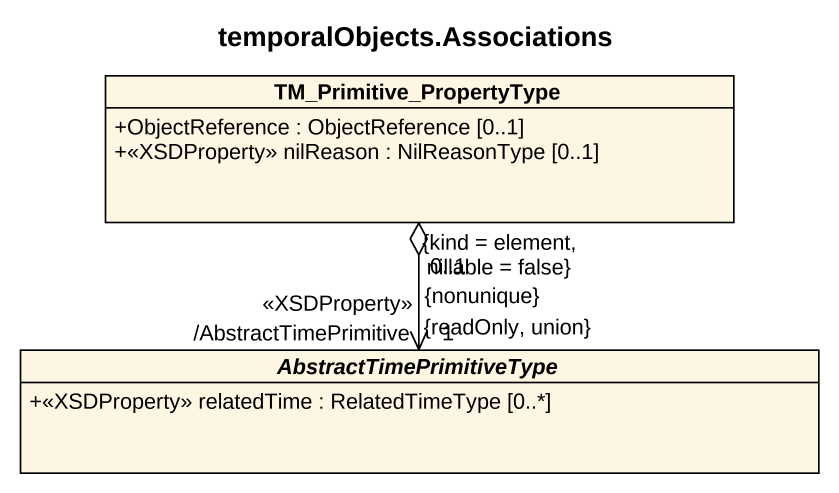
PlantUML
@startuml
title temporalObjects.Associations
hide circle
hide empty members
skinparam classAttributeIconSize 0
class TM_Primitive_PropertyType {
  +ObjectReference : ObjectReference [0..1]
  +<<XSDProperty>> nilReason : NilReasonType [0..1]
}
abstract class AbstractTimePrimitiveType {
  +<<XSDProperty>> relatedTime : RelatedTimeType [0..*]
}
TM_Primitive_PropertyType "0..1\n{nonunique}" o--> "/AbstractTimePrimitive\n<<XSDProperty>>\n1\n{kind = element, nillable = false}\n{readOnly, union}" AbstractTimePrimitiveType
@enduml
